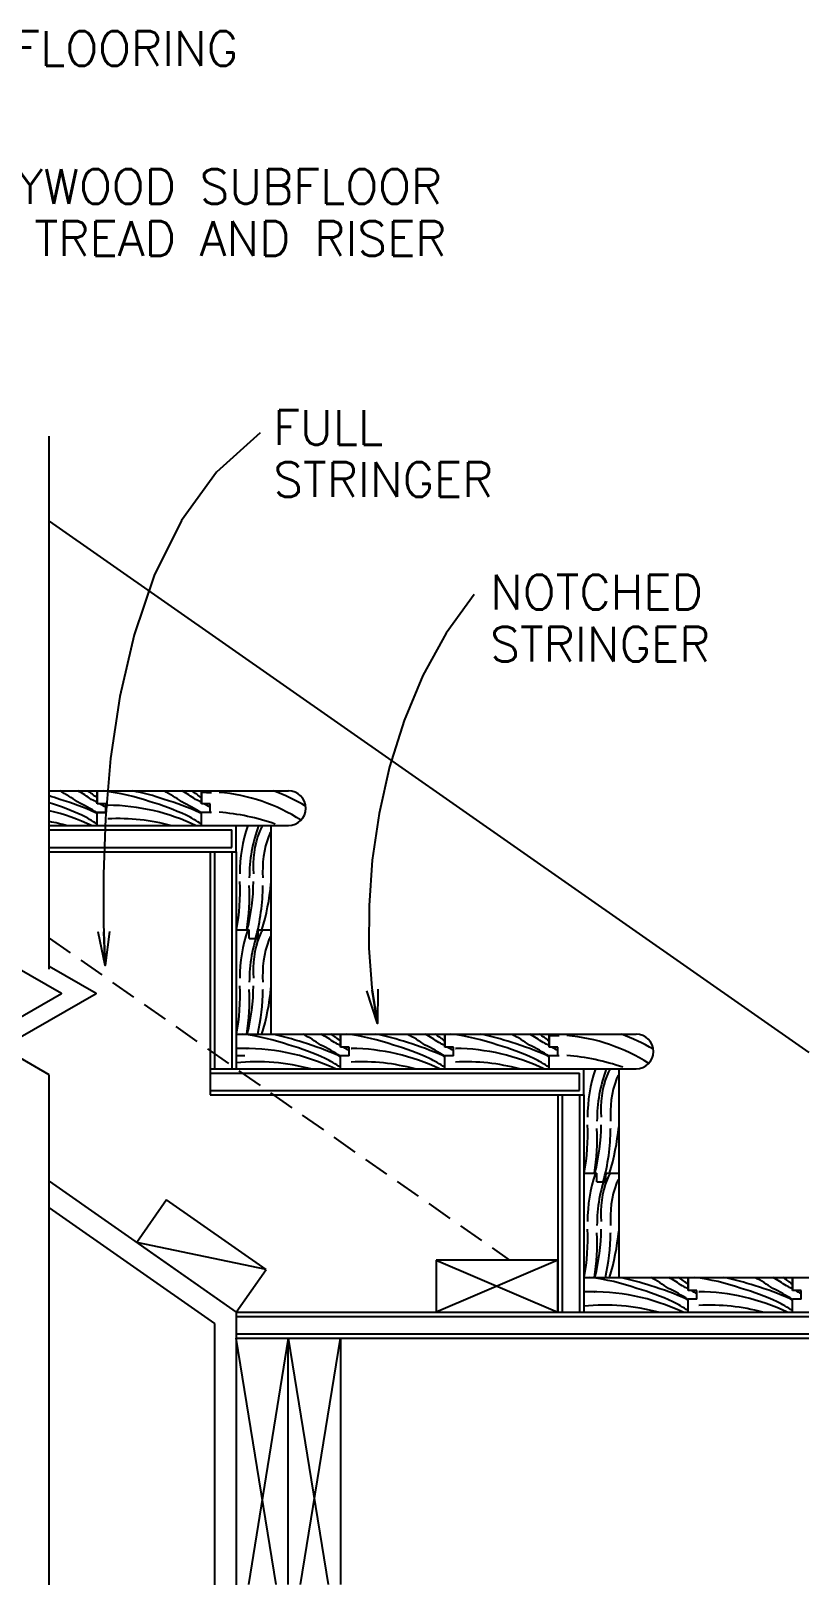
# Model space of a CAD drawing. Header units: inches. Extents: x -1842 to 12195, y -2228 to 2193.
# Drawn here: x 10666.5 to 10711.8, y 788.2 to 878.8 of the extents above; entities that cross this region are included whole.
import ezdxf

# ---------------------------------------------------------------- set-up
doc = ezdxf.new("R2010")
doc.units = ezdxf.units.IN
doc.header["$LTSCALE"] = 6
doc.header["$MEASUREMENT"] = 0
doc.linetypes.add('HIDDEN', pattern=[0.375, 0.25, -0.125])
for name, color, linetype in [('R-AGSFINE', 4, 'Continuous'), ('R-AGSHEAVY', 1, 'Continuous'), ('R-AGSMEDIUM', 2, 'Continuous'), ('R-AGSPATT', 4, 'Continuous'), ('R-AGSTEXT', 6, 'Continuous')]:
    doc.layers.add(name, color=color, linetype=linetype)
doc.styles.add('AGSROMANS', font='romans')

# ---------------------------------------------------------------- blocks, each defined once
blk = doc.blocks.new('AGSARROW')
for points in [[(-1, 0.167), (0, 0), (-1, -0.167)], [(0, 0), (-1, 0)]]:
    blk.add_lwpolyline(points)

msp = doc.modelspace()

# ---------------------------------------------------------------- linework, layer by layer
at = {"layer": 'R-AGSFINE', "linetype": 'HIDDEN'}
msp.add_line((10667.5616295, 825.9579775), (10694.3814399, 807.1857526), dxfattribs=at)
at = {"layer": 'R-AGSHEAVY'}
for points in [[(10667.5616295, 834.5365941), (10681.4998286, 834.5365941)], [(10667.5616295, 832.5110114), (10681.4998286, 832.5110114)], [(10680.4870372, 832.5110114), (10680.4870372, 820.3575149)], [(10678.4614545, 830.9945616), (10678.4614545, 818.3319322)], [(10678.4614545, 820.3575149), (10701.7611306, 820.3575149)], [(10681.653116, 818.3319322), (10701.7611306, 818.3319322)], [(10700.7483392, 818.3319322), (10700.7483392, 806.1729612)], [(10698.7227564, 816.8100079), (10698.7227564, 804.1473785)], [(10674.3999538, 810.69607), (10672.6616534, 808.2088791)], [(10680.1997549, 806.6345693), (10674.3999538, 810.69607)], [(10672.6616534, 808.2088791), (10678.4614545, 804.1473785)], [(10697.2008321, 807.1818785), (10690.1203321, 807.1818785)], [(10690.1203321, 807.1818785), (10690.1203321, 804.1473785)], [(10697.2008321, 804.1473785), (10697.2008321, 807.1818785)], [(10678.4614545, 804.1473785), (10680.1997549, 806.6345693)], [(10698.7227564, 806.1729612), (10711.8342988, 806.1729612)], [(10690.1203321, 804.1473785), (10697.2008321, 804.1473785)], [(10701.9144179, 804.1473785), (10711.8342988, 804.1473785)], [(10678.4614545, 802.6309287), (10678.4614545, 788.2676287)], [(10678.4614545, 802.6309287), (10684.5304545, 802.6309287)], [(10681.4959545, 788.2676287), (10681.4959545, 802.6309287)], [(10684.5304545, 802.6309287), (10684.5304545, 788.2676287)]]:
    msp.add_lwpolyline(points, dxfattribs=at)
for points in [[(10681.4995296, 832.5130586, 1), (10681.4995296, 834.53906)], [(10701.7595432, 818.3310491, 1), (10701.7595432, 820.3570504)]]:
    msp.add_lwpolyline(points, format="xyb", dxfattribs=at)
at = {"layer": 'R-AGSMEDIUM'}
for p, q in [((10667.5616295, 824.1459021), (10667.5616295, 855.2194363)), ((10667.5616295, 850.2704449), (10711.8342988, 819.279029)), ((10670.3591235, 834.5365941), (10670.3591235, 833.775632)), ((10670.3591235, 833.775632), (10670.3591235, 834.5365941)), ((10670.3591235, 833.775632), (10670.3591235, 834.5365941)), ((10670.3591235, 834.5365941), (10670.3591235, 833.775632)), ((10670.3591235, 833.775632), (10670.3591235, 834.5365941)), ((10670.3591235, 833.775632), (10670.3591235, 834.5365941)), ((10670.3591235, 834.5365941), (10670.3591235, 833.7811065)), ((10670.3591235, 833.7811065), (10670.3591235, 834.5365941)), ((10676.4358718, 834.5365941), (10676.4358718, 833.775632)), ((10676.4358718, 833.775632), (10676.4358718, 834.5365941)), ((10676.4358718, 833.775632), (10676.4358718, 834.5365941)), ((10676.4358718, 834.5365941), (10676.4358718, 833.775632)), ((10676.4358718, 833.775632), (10676.4358718, 834.5365941)), ((10676.4358718, 833.775632), (10676.4358718, 834.5365941)), ((10676.4358718, 834.5365941), (10676.4358718, 833.7811065)), ((10676.4358718, 833.7811065), (10676.4358718, 834.5365941)), ((10676.4358718, 833.7811065), (10676.4358718, 834.5365941)), ((10670.862782, 833.2719735), (10670.862782, 833.7811065)), ((10670.862782, 833.266499), (10670.862782, 833.775632)), ((10670.862782, 833.2719735), (10670.862782, 833.775632)), ((10670.862782, 833.2719735), (10670.862782, 833.775632)), ((10670.8682565, 833.266499), (10670.8682565, 833.775632)), ((10676.9395302, 833.2719735), (10676.9395302, 833.7811065)), ((10676.9395302, 833.2719735), (10676.9395302, 833.7811065)), ((10676.9395302, 833.266499), (10676.9395302, 833.775632)), ((10676.9395302, 833.2719735), (10676.9395302, 833.775632)), ((10676.9395302, 833.2719735), (10676.9395302, 833.775632)), ((10667.5616295, 832.5110114), (10678.4614545, 832.5110114)), ((10670.3591235, 832.5110114), (10670.3591235, 833.2719735)), ((10670.3591235, 832.5110114), (10670.3591235, 833.2719735)), ((10670.3591235, 832.5110114), (10670.3591235, 833.2719735)), ((10670.3591235, 832.5110114), (10670.3591235, 833.2719735)), ((10670.3591235, 832.5110114), (10670.3591235, 833.2719735)), ((10670.3591235, 832.5055368), (10670.3591235, 833.266499)), ((10670.3591235, 832.5055368), (10670.3591235, 833.266499)), ((10670.3591235, 832.5055368), (10670.3591235, 833.266499)), ((10676.4358718, 832.5110114), (10676.4358718, 833.2719735)), ((10676.4358718, 832.5110114), (10676.4358718, 833.2719735)), ((10676.4358718, 832.5110114), (10676.4358718, 833.2719735)), ((10676.4358718, 832.5110114), (10676.4358718, 833.2719735)), ((10676.4358718, 832.5110114), (10676.4358718, 833.2719735)), ((10676.4358718, 832.5110114), (10676.4358718, 833.2719735)), ((10676.4358718, 832.5055368), (10676.4358718, 833.266499)), ((10676.4358718, 832.5055368), (10676.4358718, 833.266499)), ((10676.4358718, 832.5055368), (10676.4358718, 833.266499)), ((10678.4614545, 832.5110114), (10679.2224167, 832.5110114)), ((10678.4614545, 830.9945616), (10678.4614545, 832.5110114)), ((10679.7315496, 832.5110114), (10680.4870372, 832.5110114)), ((10667.5616295, 832.2591822), (10678.2096253, 832.2591822)), ((10678.2096253, 831.2463908), (10678.2096253, 832.2591822)), ((10667.5616295, 831.2463908), (10678.2096253, 831.2463908)), ((10667.5616295, 830.9945616), (10678.4614545, 830.9945616)), ((10676.9395302, 830.9945616), (10676.9395302, 818.3319322)), ((10677.1968339, 830.9945616), (10677.1968339, 818.3319322)), ((10678.2096253, 830.9945616), (10678.2096253, 818.3319322)), ((10678.4614545, 826.4342632), (10679.2224167, 826.4342632)), ((10678.4614545, 826.4342632), (10679.2224167, 826.4342632)), ((10679.2224167, 825.9306047), (10679.2224167, 826.4397377)), ((10679.2224167, 825.9306047), (10679.2224167, 826.4342632)), ((10679.2224167, 825.9306047), (10679.2224167, 826.4342632)), ((10679.7260751, 825.9306047), (10679.7260751, 826.4397377)), ((10679.7260751, 826.4342632), (10680.4870372, 826.4342632)), ((10679.7260751, 825.9306047), (10679.7260751, 826.4342632)), ((10679.7315496, 825.9306047), (10679.7315496, 826.4342632)), ((10679.7315496, 826.4342632), (10680.4870372, 826.4342632)), ((10679.7315496, 825.9306047), (10679.7315496, 826.4342632)), ((10679.7315496, 825.9306047), (10679.7315496, 826.4342632)), ((10679.2224167, 825.9306047), (10679.7315496, 825.9306047)), ((10679.2224167, 825.9306047), (10679.7260751, 825.9306047)), ((10679.2224167, 825.9306047), (10679.7260751, 825.9306047)), ((10684.5382027, 820.3575149), (10684.5382027, 819.5965528)), ((10684.5382027, 819.5965528), (10684.5382027, 820.3575149)), ((10684.5382027, 819.5965528), (10684.5382027, 820.3575149)), ((10684.5382027, 820.3575149), (10684.5382027, 819.5965528)), ((10684.5382027, 819.5965528), (10684.5382027, 820.3575149)), ((10684.5382027, 819.5965528), (10684.5382027, 820.3575149)), ((10684.5382027, 820.3575149), (10684.5382027, 819.6020273)), ((10684.5382027, 819.6020273), (10684.5382027, 820.3575149)), ((10684.5382027, 819.6020273), (10684.5382027, 820.3575149)), ((10684.5382027, 820.3575149), (10684.5382027, 819.5965528)), ((10690.6149509, 820.3575149), (10690.6149509, 819.5965528)), ((10690.6149509, 819.5965528), (10690.6149509, 820.3575149)), ((10690.6149509, 819.5965528), (10690.6149509, 820.3575149)), ((10690.6149509, 820.3575149), (10690.6149509, 819.5965528)), ((10690.6149509, 819.5965528), (10690.6149509, 820.3575149)), ((10690.6149509, 819.5965528), (10690.6149509, 820.3575149)), ((10690.6149509, 820.3575149), (10690.6149509, 819.6020273)), ((10690.6149509, 819.6020273), (10690.6149509, 820.3575149)), ((10690.6149509, 819.6020273), (10690.6149509, 820.3575149)), ((10690.6149509, 820.3575149), (10690.6149509, 819.5965528)), ((10690.6149509, 819.5965528), (10690.6149509, 820.3575149)), ((10696.6971737, 820.3575149), (10696.6971737, 819.5965528)), ((10696.6971737, 819.5965528), (10696.6971737, 820.3575149)), ((10696.6971737, 819.5965528), (10696.6971737, 820.3575149)), ((10696.6971737, 820.3575149), (10696.6971737, 819.5965528)), ((10696.6971737, 819.5965528), (10696.6971737, 820.3575149)), ((10696.6971737, 819.5965528), (10696.6971737, 820.3575149)), ((10696.6971737, 820.3575149), (10696.6971737, 819.6020273)), ((10696.6971737, 819.6020273), (10696.6971737, 820.3575149)), ((10696.6971737, 819.6020273), (10696.6971737, 820.3575149)), ((10696.6971737, 820.3575149), (10696.6971737, 819.5965528)), ((10696.6971737, 819.5965528), (10696.6971737, 820.3575149)), ((10696.6971737, 819.5965528), (10696.6971737, 820.3575149)), ((10684.5382027, 818.3319322), (10684.5382027, 819.0928944)), ((10684.5382027, 818.3319322), (10684.5382027, 819.0928944)), ((10684.5382027, 818.3319322), (10684.5382027, 819.0928944)), ((10684.5382027, 818.3319322), (10684.5382027, 819.0928944)), ((10684.5382027, 818.3319322), (10684.5382027, 819.0928944)), ((10684.5382027, 818.3319322), (10684.5382027, 819.0928944)), ((10684.5382027, 818.3319322), (10684.5382027, 819.0928944)), ((10684.5382027, 818.3264577), (10684.5382027, 819.0874198)), ((10684.5382027, 818.3264577), (10684.5382027, 819.0874198)), ((10684.5382027, 818.3264577), (10684.5382027, 819.0874198)), ((10685.0418611, 819.0928944), (10685.0418611, 819.6020273)), ((10685.0418611, 819.0928944), (10685.0418611, 819.6020273)), ((10685.0418611, 819.0874198), (10685.0418611, 819.5965528)), ((10685.0418611, 819.0928944), (10685.0418611, 819.5965528)), ((10685.0418611, 819.0928944), (10685.0418611, 819.5965528)), ((10685.0473357, 819.0874198), (10685.0473357, 819.5965528)), ((10685.0473357, 819.0928944), (10685.0473357, 819.5965528)), ((10690.6149509, 818.3319322), (10690.6149509, 819.0928944)), ((10690.6149509, 818.3319322), (10690.6149509, 819.0928944)), ((10690.6149509, 818.3319322), (10690.6149509, 819.0928944)), ((10690.6149509, 818.3319322), (10690.6149509, 819.0928944)), ((10690.6149509, 818.3319322), (10690.6149509, 819.0928944)), ((10690.6149509, 818.3319322), (10690.6149509, 819.0928944)), ((10690.6149509, 818.3319322), (10690.6149509, 819.0928944)), ((10690.6149509, 818.3319322), (10690.6149509, 819.0928944)), ((10690.6149509, 818.3264577), (10690.6149509, 819.0874198)), ((10690.6149509, 818.3264577), (10690.6149509, 819.0874198)), ((10690.6149509, 818.3264577), (10690.6149509, 819.0874198)), ((10691.1186093, 819.0928944), (10691.1186093, 819.6020273)), ((10691.1186093, 819.0928944), (10691.1186093, 819.6020273)), ((10691.1186093, 819.0874198), (10691.1186093, 819.5965528)), ((10691.1186093, 819.0928944), (10691.1186093, 819.5965528)), ((10691.1186093, 819.0928944), (10691.1186093, 819.5965528)), ((10691.1240839, 819.0928944), (10691.1240839, 819.5965528)), ((10691.1295584, 819.0874198), (10691.1295584, 819.5965528)), ((10691.1295584, 819.0928944), (10691.1295584, 819.5965528)), ((10696.6971737, 818.3319322), (10696.6971737, 819.0928944)), ((10696.6971737, 818.3319322), (10696.6971737, 819.0928944)), ((10696.6971737, 818.3319322), (10696.6971737, 819.0928944)), ((10696.6971737, 818.3319322), (10696.6971737, 819.0928944)), ((10696.6971737, 818.3319322), (10696.6971737, 819.0928944)), ((10696.6971737, 818.3319322), (10696.6971737, 819.0928944)), ((10696.6971737, 818.3319322), (10696.6971737, 819.0928944)), ((10696.6971737, 818.3319322), (10696.6971737, 819.0928944)), ((10696.6971737, 818.3319322), (10696.6971737, 819.0928944)), ((10696.6971737, 818.3264577), (10696.6971737, 819.0874198)), ((10696.6971737, 818.3264577), (10696.6971737, 819.0874198)), ((10696.6971737, 818.3264577), (10696.6971737, 819.0874198)), ((10697.2008321, 819.0928944), (10697.2008321, 819.6020273)), ((10697.2008321, 819.0928944), (10697.2008321, 819.6020273)), ((10697.2008321, 819.0874198), (10697.2008321, 819.5965528)), ((10697.2008321, 819.0928944), (10697.2008321, 819.5965528)), ((10697.2008321, 819.0928944), (10697.2008321, 819.5965528)), ((10697.2008321, 819.0928944), (10697.2008321, 819.5965528)), ((10667.5616295, 788.2492912), (10667.5616295, 817.9870357)), ((10676.9395302, 818.3319322), (10698.7227564, 818.3319322)), ((10676.9395302, 818.3319322), (10676.9395302, 816.8100079)), ((10676.9395302, 818.080103), (10698.4654527, 818.080103)), ((10698.4654527, 817.0673116), (10698.4654527, 818.080103)), ((10698.7227564, 818.3319322), (10699.4837186, 818.3319322)), ((10698.7227564, 818.3319322), (10699.4837186, 818.3319322)), ((10698.7227564, 816.8100079), (10698.7227564, 818.3319322)), ((10699.987377, 818.3319322), (10700.7483392, 818.3319322)), ((10699.9928516, 818.3319322), (10700.7483392, 818.3319322)), ((10676.9395302, 817.0673116), (10698.4654527, 817.0673116)), ((10676.9395302, 816.8100079), (10698.7227564, 816.8100079)), ((10697.2008321, 816.8100079), (10697.2008321, 804.1473785)), ((10697.4526613, 816.8100079), (10697.4526613, 804.1473785)), ((10698.4654527, 816.8100079), (10698.4654527, 804.1473785)), ((10667.5616295, 811.7788983), (10678.4614545, 804.1473785)), ((10698.7227564, 812.255184), (10699.4782441, 812.255184)), ((10698.7227564, 812.2497094), (10699.4837186, 812.2497094)), ((10698.7227564, 812.2497094), (10699.4837186, 812.2497094)), ((10699.4782441, 811.746051), (10699.4782441, 812.255184)), ((10699.4782441, 811.746051), (10699.987377, 811.746051)), ((10699.4837186, 811.746051), (10699.4837186, 812.255184)), ((10699.4837186, 811.746051), (10699.4837186, 812.2497094)), ((10699.4837186, 811.746051), (10699.4837186, 812.2497094)), ((10699.4837186, 811.746051), (10699.9928516, 811.746051)), ((10699.4837186, 811.746051), (10699.987377, 811.746051)), ((10699.4837186, 811.746051), (10699.987377, 811.746051)), ((10699.987377, 811.746051), (10699.987377, 812.255184)), ((10699.987377, 811.7515256), (10699.987377, 812.255184)), ((10699.987377, 812.255184), (10700.7483392, 812.255184)), ((10699.987377, 811.746051), (10699.987377, 812.255184)), ((10699.987377, 812.2497094), (10700.7483392, 812.2497094)), ((10699.987377, 811.746051), (10699.987377, 812.2497094)), ((10699.9928516, 811.7515256), (10699.9928516, 812.255184)), ((10699.9928516, 811.746051), (10699.9928516, 812.2497094)), ((10699.9928516, 812.2497094), (10700.7483392, 812.2497094)), ((10699.9928516, 811.746051), (10699.9928516, 812.2497094)), ((10699.9928516, 811.746051), (10699.9928516, 812.2497094)), ((10667.5616295, 810.2296012), (10677.1968339, 803.4904327)), ((10680.1997549, 806.6345693), (10672.6616534, 808.2088791)), ((10690.1112925, 807.1857526), (10697.2008321, 804.1473785)), ((10697.2008321, 807.1818785), (10690.1203321, 804.1473785)), ((10697.2008321, 804.1473785), (10697.2008321, 807.1857526)), ((10704.7995047, 806.1729612), (10704.7995047, 805.4119991)), ((10704.7995047, 805.4119991), (10704.7995047, 806.1729612)), ((10704.7995047, 805.4119991), (10704.7995047, 806.1729612)), ((10704.7995047, 806.1729612), (10704.7995047, 805.4119991)), ((10704.7995047, 805.4119991), (10704.7995047, 806.1729612)), ((10704.7995047, 805.4119991), (10704.7995047, 806.1729612)), ((10704.7995047, 806.1729612), (10704.7995047, 805.4174736)), ((10704.7995047, 805.4174736), (10704.7995047, 806.1729612)), ((10704.7995047, 805.4174736), (10704.7995047, 806.1729612)), ((10704.7995047, 806.1729612), (10704.7995047, 805.4119991)), ((10704.7995047, 805.4119991), (10704.7995047, 806.1729612)), ((10704.7995047, 805.4119991), (10704.7995047, 806.1729612)), ((10704.7995047, 806.1729612), (10704.7995047, 805.4174736)), ((10705.3031631, 804.9083406), (10705.3031631, 805.4174736)), ((10705.3031631, 804.9083406), (10705.3031631, 805.4174736)), ((10705.3031631, 804.9083406), (10705.3031631, 805.4174736)), ((10705.3031631, 804.9028661), (10705.3031631, 805.4119991)), ((10705.3031631, 804.9083406), (10705.3031631, 805.4119991)), ((10705.3031631, 804.9083406), (10705.3031631, 805.4119991)), ((10705.3031631, 804.9083406), (10705.3031631, 805.4119991)), ((10705.3086376, 804.9028661), (10705.3086376, 805.4119991)), ((10705.3086376, 804.9083406), (10705.3086376, 805.4119991)), ((10710.8762529, 806.1729612), (10710.8762529, 805.4119991)), ((10710.8762529, 805.4119991), (10710.8762529, 806.1729612)), ((10710.8762529, 805.4119991), (10710.8762529, 806.1729612)), ((10710.8762529, 806.1729612), (10710.8762529, 805.4119991)), ((10710.8762529, 805.4119991), (10710.8762529, 806.1729612)), ((10710.8762529, 805.4119991), (10710.8762529, 806.1729612)), ((10710.8762529, 806.1729612), (10710.8762529, 805.4174736)), ((10710.8762529, 805.4174736), (10710.8762529, 806.1729612)), ((10710.8762529, 805.4174736), (10710.8762529, 806.1729612)), ((10710.8762529, 806.1729612), (10710.8762529, 805.4119991)), ((10710.8762529, 805.4119991), (10710.8762529, 806.1729612)), ((10710.8762529, 805.4119991), (10710.8762529, 806.1729612)), ((10710.8762529, 806.1729612), (10710.8762529, 805.4174736)), ((10710.8762529, 805.4174736), (10710.8762529, 806.1729612)), ((10711.3799113, 804.9083406), (10711.3799113, 805.4174736)), ((10711.3799113, 804.9083406), (10711.3799113, 805.4174736)), ((10711.3799113, 804.9083406), (10711.3799113, 805.4174736)), ((10711.3799113, 804.9028661), (10711.3799113, 805.4119991)), ((10711.3799113, 804.9083406), (10711.3799113, 805.4119991)), ((10711.3799113, 804.9083406), (10711.3799113, 805.4119991)), ((10711.3799113, 804.9083406), (10711.3799113, 805.4119991)), ((10711.3853858, 804.9083406), (10711.3853858, 805.4174736)), ((10704.7995047, 804.1473785), (10704.7995047, 804.9083406)), ((10704.7995047, 804.1473785), (10704.7995047, 804.9083406)), ((10704.7995047, 804.1473785), (10704.7995047, 804.9083406)), ((10704.7995047, 804.1473785), (10704.7995047, 804.9083406)), ((10704.7995047, 804.1473785), (10704.7995047, 804.9083406)), ((10704.7995047, 804.1473785), (10704.7995047, 804.9083406)), ((10704.7995047, 804.1473785), (10704.7995047, 804.9083406)), ((10704.7995047, 804.1473785), (10704.7995047, 804.9083406)), ((10704.7995047, 804.1473785), (10704.7995047, 804.9083406)), ((10704.7995047, 804.1473785), (10704.7995047, 804.9083406)), ((10704.7995047, 804.1419039), (10704.7995047, 804.9028661)), ((10704.7995047, 804.1419039), (10704.7995047, 804.9028661)), ((10704.7995047, 804.1419039), (10704.7995047, 804.9028661)), ((10710.8762529, 804.1473785), (10710.8762529, 804.9083406)), ((10710.8762529, 804.1473785), (10710.8762529, 804.9083406)), ((10710.8762529, 804.1473785), (10710.8762529, 804.9083406)), ((10710.8762529, 804.1473785), (10710.8762529, 804.9083406)), ((10710.8762529, 804.1473785), (10710.8762529, 804.9083406)), ((10710.8762529, 804.1473785), (10710.8762529, 804.9083406)), ((10710.8762529, 804.1473785), (10710.8762529, 804.9083406)), ((10710.8762529, 804.1473785), (10710.8762529, 804.9083406)), ((10710.8762529, 804.1473785), (10710.8762529, 804.9083406)), ((10710.8762529, 804.1473785), (10710.8762529, 804.9083406)), ((10710.8762529, 804.1473785), (10710.8762529, 804.9083406)), ((10710.8762529, 804.1419039), (10710.8762529, 804.9028661)), ((10710.8762529, 804.1419039), (10710.8762529, 804.9028661)), ((10710.8762529, 804.1419039), (10710.8762529, 804.9028661)), ((10677.1968339, 803.4904327), (10677.1968339, 788.2492912)), ((10678.4614545, 804.1473785), (10678.4614545, 788.2492912)), ((10678.4614545, 804.1473785), (10711.8342988, 804.1473785)), ((10678.4614545, 803.8955493), (10711.8342988, 803.8955493)), ((10678.4614545, 802.8827579), (10711.8342988, 802.8827579)), ((10680.7906383, 788.2676287), (10678.4614545, 802.6309287)), ((10681.4959545, 802.6309287), (10679.1667707, 788.2676287)), ((10681.4959545, 802.6309287), (10683.8251383, 788.2676287)), ((10682.2012707, 788.2676287), (10684.5304545, 802.6309287)), ((10684.5382027, 802.6309287), (10711.8342988, 802.6309287))]:
    msp.add_line(p, q, dxfattribs=at)
at = {"layer": 'R-AGSMEDIUM', "linetype": 'Continuous'}
for points in [[(10665.5360468, 817.9870357), (10662.8042474, 819.56918), (10668.2787953, 822.7279942), (10665.5360468, 824.304664)], [(10667.5616295, 817.9870357), (10664.8298301, 819.56918), (10670.3043781, 822.7279942), (10667.5616295, 824.304664)]]:
    msp.add_lwpolyline(points, dxfattribs=at)
at = {"layer": 'R-AGSPATT'}
for p, q in [((10670.862782, 833.7811065), (10670.3591235, 833.7811065)), ((10670.862782, 833.775632), (10670.3591235, 833.775632)), ((10670.8682565, 833.775632), (10670.3591235, 833.775632)), ((10670.8682565, 833.775632), (10670.3591235, 833.775632)), ((10670.862782, 833.775632), (10670.3591235, 833.775632)), ((10670.862782, 833.775632), (10670.3591235, 833.775632)), ((10670.8682565, 833.775632), (10670.3591235, 833.775632)), ((10676.9395302, 833.7811065), (10676.4358718, 833.7811065)), ((10676.9395302, 833.775632), (10676.4358718, 833.775632)), ((10676.9450047, 833.775632), (10676.4358718, 833.775632)), ((10676.9450047, 833.775632), (10676.4358718, 833.775632)), ((10676.9395302, 833.775632), (10676.4358718, 833.775632)), ((10676.9395302, 833.775632), (10676.4358718, 833.775632)), ((10676.9450047, 833.775632), (10676.4358718, 833.775632)), ((10670.862782, 833.2719735), (10670.3591235, 833.2719735)), ((10670.862782, 833.2719735), (10670.3591235, 833.2719735)), ((10670.8682565, 833.2719735), (10670.3591235, 833.2719735)), ((10670.8682565, 833.2719735), (10670.3591235, 833.2719735)), ((10670.862782, 833.2719735), (10670.3591235, 833.2719735)), ((10670.862782, 833.266499), (10670.3591235, 833.266499)), ((10670.862782, 833.266499), (10670.3591235, 833.266499)), ((10670.8682565, 833.266499), (10670.3591235, 833.266499)), ((10676.9395302, 833.2719735), (10676.4358718, 833.2719735)), ((10676.9395302, 833.2719735), (10676.4358718, 833.2719735)), ((10676.9450047, 833.2719735), (10676.4358718, 833.2719735)), ((10676.9450047, 833.2719735), (10676.4358718, 833.2719735)), ((10676.9395302, 833.2719735), (10676.4358718, 833.2719735)), ((10676.9395302, 833.2719735), (10676.4358718, 833.2719735)), ((10678.9651129, 819.0874198), (10678.4614545, 819.0874198)), ((10678.9651129, 819.0874198), (10678.4614545, 819.0874198)), ((10685.0418611, 819.6020273), (10684.5382027, 819.6020273)), ((10685.0418611, 819.5965528), (10684.5382027, 819.5965528)), ((10685.0473357, 819.5965528), (10684.5382027, 819.5965528)), ((10685.0473357, 819.5965528), (10684.5382027, 819.5965528)), ((10685.0418611, 819.5965528), (10684.5382027, 819.5965528)), ((10685.0418611, 819.5965528), (10684.5382027, 819.5965528)), ((10685.0473357, 819.5965528), (10684.5382027, 819.5965528)), ((10685.0473357, 819.5965528), (10684.5382027, 819.5965528)), ((10685.0418611, 819.0928944), (10684.5382027, 819.0928944)), ((10685.0418611, 819.0928944), (10684.5382027, 819.0928944)), ((10685.0473357, 819.0928944), (10684.5382027, 819.0928944)), ((10685.0473357, 819.0928944), (10684.5382027, 819.0928944)), ((10685.0418611, 819.0928944), (10684.5382027, 819.0928944)), ((10685.0418611, 819.0928944), (10684.5382027, 819.0928944)), ((10685.0473357, 819.0928944), (10684.5382027, 819.0928944)), ((10685.0418611, 819.0874198), (10684.5382027, 819.0874198)), ((10685.0418611, 819.0874198), (10684.5382027, 819.0874198)), ((10685.0473357, 819.0874198), (10684.5382027, 819.0874198)), ((10691.1186093, 819.5965528), (10690.6149509, 819.5965528)), ((10691.1240839, 819.5965528), (10690.6149509, 819.5965528)), ((10691.1240839, 819.5965528), (10690.6149509, 819.5965528)), ((10691.1186093, 819.5965528), (10690.6149509, 819.5965528)), ((10691.1186093, 819.5965528), (10690.6149509, 819.5965528)), ((10691.1240839, 819.5965528), (10690.6149509, 819.5965528)), ((10691.1240839, 819.5965528), (10690.6149509, 819.5965528)), ((10691.1240839, 819.5965528), (10690.6149509, 819.5965528)), ((10691.1186093, 819.0928944), (10690.6149509, 819.0928944)), ((10691.1186093, 819.0928944), (10690.6149509, 819.0928944)), ((10691.1240839, 819.0928944), (10690.6149509, 819.0928944)), ((10691.1240839, 819.0928944), (10690.6149509, 819.0928944)), ((10691.1186093, 819.0928944), (10690.6149509, 819.0928944)), ((10691.1186093, 819.0928944), (10690.6149509, 819.0928944)), ((10691.1240839, 819.0928944), (10690.6149509, 819.0928944)), ((10691.1240839, 819.0928944), (10690.6149509, 819.0928944)), ((10691.1240839, 819.6020273), (10690.6204255, 819.6020273)), ((10691.1240839, 819.0874198), (10690.6204255, 819.0874198)), ((10691.1240839, 819.0874198), (10690.6204255, 819.0874198)), ((10691.1295584, 819.0874198), (10690.6204255, 819.0874198)), ((10697.2008321, 819.5965528), (10696.6971737, 819.5965528)), ((10697.2063067, 819.5965528), (10696.6971737, 819.5965528)), ((10697.2063067, 819.5965528), (10696.6971737, 819.5965528)), ((10697.2008321, 819.5965528), (10696.6971737, 819.5965528)), ((10697.2008321, 819.5965528), (10696.6971737, 819.5965528)), ((10697.2063067, 819.5965528), (10696.6971737, 819.5965528)), ((10697.2063067, 819.5965528), (10696.6971737, 819.5965528)), ((10697.2063067, 819.5965528), (10696.6971737, 819.5965528)), ((10697.2008321, 819.5965528), (10696.6971737, 819.5965528)), ((10697.2008321, 819.0928944), (10696.6971737, 819.0928944)), ((10697.2008321, 819.0928944), (10696.6971737, 819.0928944)), ((10697.2063067, 819.0928944), (10696.6971737, 819.0928944)), ((10697.2063067, 819.0928944), (10696.6971737, 819.0928944)), ((10697.2008321, 819.0928944), (10696.6971737, 819.0928944)), ((10697.2008321, 819.0928944), (10696.6971737, 819.0928944)), ((10697.2063067, 819.0928944), (10696.6971737, 819.0928944)), ((10697.2063067, 819.0928944), (10696.6971737, 819.0928944)), ((10697.2008321, 819.0928944), (10696.6971737, 819.0928944)), ((10705.3031631, 805.4174736), (10704.7995047, 805.4174736)), ((10705.3031631, 805.4174736), (10704.7995047, 805.4174736)), ((10705.3031631, 805.4119991), (10704.7995047, 805.4119991)), ((10705.3086376, 805.4119991), (10704.7995047, 805.4119991)), ((10705.3086376, 805.4119991), (10704.7995047, 805.4119991)), ((10705.3031631, 805.4119991), (10704.7995047, 805.4119991)), ((10705.3031631, 805.4119991), (10704.7995047, 805.4119991)), ((10705.3086376, 805.4119991), (10704.7995047, 805.4119991)), ((10705.3086376, 805.4119991), (10704.7995047, 805.4119991)), ((10705.3086376, 805.4119991), (10704.7995047, 805.4119991)), ((10705.3031631, 805.4119991), (10704.7995047, 805.4119991)), ((10711.3853858, 805.4174736), (10710.8762529, 805.4174736)), ((10711.3799113, 805.4119991), (10710.8762529, 805.4119991)), ((10711.3853858, 805.4119991), (10710.8762529, 805.4119991)), ((10711.3853858, 805.4119991), (10710.8762529, 805.4119991)), ((10711.3799113, 805.4119991), (10710.8762529, 805.4119991)), ((10711.3799113, 805.4119991), (10710.8762529, 805.4119991)), ((10711.3853858, 805.4119991), (10710.8762529, 805.4119991)), ((10711.3853858, 805.4119991), (10710.8762529, 805.4119991)), ((10711.3853858, 805.4119991), (10710.8762529, 805.4119991)), ((10711.3799113, 805.4119991), (10710.8762529, 805.4119991)), ((10705.3031631, 804.9083406), (10704.7995047, 804.9083406)), ((10705.3031631, 804.9083406), (10704.7995047, 804.9083406)), ((10705.3086376, 804.9083406), (10704.7995047, 804.9083406)), ((10705.3086376, 804.9083406), (10704.7995047, 804.9083406)), ((10705.3031631, 804.9083406), (10704.7995047, 804.9083406)), ((10705.3031631, 804.9083406), (10704.7995047, 804.9083406)), ((10705.3086376, 804.9083406), (10704.7995047, 804.9083406)), ((10705.3086376, 804.9083406), (10704.7995047, 804.9083406)), ((10705.3031631, 804.9083406), (10704.7995047, 804.9083406)), ((10705.3031631, 804.9083406), (10704.7995047, 804.9083406)), ((10705.3031631, 804.9028661), (10704.7995047, 804.9028661)), ((10705.3031631, 804.9028661), (10704.7995047, 804.9028661)), ((10705.3086376, 804.9028661), (10704.7995047, 804.9028661)), ((10711.3799113, 804.9083406), (10710.8762529, 804.9083406)), ((10711.3799113, 804.9083406), (10710.8762529, 804.9083406)), ((10711.3853858, 804.9083406), (10710.8762529, 804.9083406)), ((10711.3853858, 804.9083406), (10710.8762529, 804.9083406)), ((10711.3799113, 804.9083406), (10710.8762529, 804.9083406)), ((10711.3799113, 804.9083406), (10710.8762529, 804.9083406)), ((10711.3853858, 804.9083406), (10710.8762529, 804.9083406)), ((10711.3853858, 804.9083406), (10710.8762529, 804.9083406)), ((10711.3799113, 804.9083406), (10710.8762529, 804.9083406)), ((10711.3799113, 804.9083406), (10710.8762529, 804.9083406)), ((10711.3853858, 804.9083406), (10710.8762529, 804.9083406))]:
    msp.add_line(p, q, dxfattribs=at)
for centre, radius, start, end in [((10663.2141927, 825.3224451), 10.4657775, 55.057675, 61.691622222), ((10664.0189512, 825.4647833), 10.4657775, 55.057675, 60.089763889), ((10663.2134419, 824.8369728), 11.7244612, 52.449002778, 55.8222), ((10669.1149799, 821.4447845), 13.1890383, 70.817786111, 83.038813889), ((10669.9197385, 821.5871228), 13.1890383, 70.817786111, 79.062977778), ((10669.2909409, 825.3224451), 10.4657775, 55.057675, 61.691622222), ((10670.0956994, 825.4647833), 10.4657775, 55.057675, 60.089763889), ((10669.2901901, 824.8369728), 11.7244612, 52.449002778, 55.8222), ((10676.8233478, 841.962659), 7.5123781, 267.043425, 271.554352778), ((10676.5775642, 824.0249772), 10.4657775, 57.246452778, 85.135188889), ((10676.5768134, 823.5395049), 11.7244612, 59.619588889, 69.712008333), ((10662.9483326, 818.8317726), 15.7055507, 65.50085, 72.9182), ((10663.8429903, 821.5871228), 13.1890383, 70.817786111, 73.623425), ((10664.7977978, 821.5417622), 12.1602528, 64.370230556, 76.862775), ((10663.7530911, 818.9741108), 15.7055507, 65.50085, 73.641297222), ((10664.309437, 823.8971279), 11.1395043, 57.106205556, 63.909461111), ((10665.1141955, 824.0394662), 11.1395043, 61.911172222, 63.909461111), ((10665.1141955, 824.0394662), 11.1395043, 58.932097222, 60.929433333), ((10654.0358552, 811.5865191), 27.8204214, 52.782625, 52.899991667), ((10670.8745461, 821.5417622), 12.1602528, 64.370230556, 89.487813889), ((10670.5316345, 839.4294777), 5.7467153, 274.507327778, 274.618758333), ((10669.0250808, 818.8317726), 15.7055507, 65.50085, 73.641297222), ((10669.8298393, 818.9741108), 15.7055507, 65.50085, 73.641297222), ((10670.3861852, 823.8971279), 11.1395043, 57.106205556, 63.909461111), ((10671.1909437, 824.0394662), 11.1395043, 61.911172222, 63.909461111), ((10671.1909437, 824.0394662), 11.1395043, 58.932097222, 60.929433333), ((10660.1126034, 811.5865191), 27.8204214, 52.782625, 52.899991667), ((10665.5377341, 821.2627268), 11.6596063, 74.634133333, 80.003861111), ((10665.3068301, 824.9235375), 9.1920789, 56.658027778, 63.131725), ((10666.1115887, 825.0658757), 9.1920789, 62.478216667, 63.131725), ((10671.6144824, 821.2627268), 11.6596063, 74.634133333, 93.103422222), ((10671.3835783, 824.9235375), 9.1920789, 56.658027778, 63.131725), ((10672.1883369, 825.0658757), 9.1920789, 62.478216667, 63.131725), ((10676.4440966, 839.4823825), 6.2163772, 274.621783333, 275.381608333), ((10676.4016033, 820.1473167), 13.1890383, 70.817786111, 85.374877778), ((10687.6310317, 829.6822324), 8.961502, 161.599361111, 179.904983333), ((10688.1839611, 829.4523014), 8.961502, 160.04285, 179.904983333), ((10690.2125836, 827.1234597), 11.5565676, 152.212730556, 154.197672222), ((10685.1937862, 830.1487086), 5.7467153, 159.580775, 184.507327778), ((10685.7467155, 829.9187776), 5.7467153, 159.580775, 184.507327778), ((10690.765513, 826.8935287), 11.5565676, 152.798588889, 154.197672222), ((10667.0270353, 828.6278695), 11.6596063, 349.155930556, 3.103422222), ((10667.5799646, 828.3979385), 11.6596063, 350.304236111, 3.103422222), ((10667.3060707, 829.3678058), 12.1602528, 346.040272222, 359.487813889), ((10685.1937862, 829.7107174), 5.7467153, 184.507327778, 184.618758333), ((10667.859, 829.1378748), 12.1602528, 344.707319444, 359.487813889), ((10667.3514313, 830.3226134), 13.1890383, 342.853472222, 354.841094445), ((10685.7467155, 829.4807864), 5.7467153, 184.507327778, 184.618758333), ((10687.6310317, 823.6054842), 8.961502, 161.599361111, 179.904983333), ((10688.1839611, 823.3755532), 8.961502, 160.04285, 179.904983333), ((10690.2125836, 821.0467115), 11.5565676, 152.212730556, 154.197672222), ((10685.1937862, 824.0719604), 5.7467153, 159.580775, 184.507327778), ((10685.7467155, 823.8420294), 5.7467153, 159.580775, 184.507327778), ((10690.765513, 820.8167805), 11.5565676, 152.798588889, 154.197672222), ((10667.0270353, 822.5511213), 11.6596063, 349.155930556, 3.103422222), ((10667.5799646, 822.3211903), 11.6596063, 350.304236111, 3.103422222), ((10667.3060707, 823.2910576), 12.1602528, 346.040272222, 359.487813889), ((10685.1937862, 823.6339692), 5.7467153, 184.507327778, 184.618758333), ((10667.859, 823.0611266), 12.1602528, 347.153969444, 359.487813889), ((10667.3514313, 824.2458652), 13.1890383, 342.853472222, 354.841094445), ((10685.7467155, 823.4040382), 5.7467153, 184.507327778, 184.618758333), ((10677.2173109, 807.2657054), 13.1890383, 70.817786111, 83.038813889), ((10678.0220695, 807.4080436), 13.1890383, 70.817786111, 79.062977778), ((10677.9321703, 804.7950317), 15.7055507, 65.50085, 73.641297222), ((10677.3932719, 811.1433659), 10.4657775, 55.057675, 61.691622222), ((10678.1980304, 811.2857042), 10.4657775, 55.057675, 60.089763889), ((10677.3925211, 810.6578936), 11.7244612, 52.449002778, 55.8222), ((10679.2932747, 809.860387), 11.1395043, 61.911172222, 63.909461111), ((10683.2940591, 807.2657054), 13.1890383, 70.817786111, 83.038813889), ((10684.0988177, 807.4080436), 13.1890383, 70.817786111, 79.062977778), ((10684.0089185, 804.7950317), 15.7055507, 65.50085, 73.641297222), ((10683.4700201, 811.1433659), 10.4657775, 55.057675, 61.691622222), ((10684.2747786, 811.2857042), 10.4657775, 55.057675, 60.089763889), ((10683.4692693, 810.6578936), 11.7244612, 52.449002778, 55.8222), ((10685.3700229, 809.860387), 11.1395043, 61.911172222, 63.909461111), ((10689.3762819, 807.2657054), 13.1890383, 70.817786111, 83.038813889), ((10690.1810404, 807.4080436), 13.1890383, 70.817786111, 79.062977778), ((10690.0911413, 804.7950317), 15.7055507, 65.50085, 73.641297222), ((10689.5522428, 811.1433659), 10.4657775, 55.057675, 61.691622222), ((10690.3570014, 811.2857042), 10.4657775, 55.057675, 60.089763889), ((10689.5514921, 810.6578936), 11.7244612, 52.449002778, 55.8222), ((10691.4522457, 809.860387), 11.1395043, 61.911172222, 63.909461111), ((10697.0846497, 827.7835798), 7.5123781, 267.043425, 271.554352778), ((10696.8388662, 809.8458981), 10.4657775, 57.246452778, 85.135188889), ((10696.8381154, 809.3604257), 11.7244612, 59.619588889, 69.712008333), ((10678.976877, 807.362683), 12.1602528, 64.370230556, 92.429258333), ((10678.6339654, 825.2503985), 5.7467153, 274.507327778, 274.618758333), ((10677.1274117, 804.6526934), 15.7055507, 65.50085, 73.641297222), ((10678.4885162, 809.7180487), 11.1395043, 57.106205556, 63.909461111), ((10679.4859093, 810.7444583), 9.1920789, 56.658027778, 63.131725), ((10680.2906678, 810.8867965), 9.1920789, 62.478216667, 63.131725), ((10679.2932747, 809.860387), 11.1395043, 58.932097222, 60.929433333), ((10668.2149343, 797.4074399), 27.8204214, 52.782625, 52.899991667), ((10685.0536252, 807.362683), 12.1602528, 64.370230556, 89.487813889), ((10684.7107137, 825.2503985), 5.7467153, 274.507327778, 274.618758333), ((10683.20416, 804.6526934), 15.7055507, 65.50085, 73.641297222), ((10684.5652644, 809.7180487), 11.1395043, 57.106205556, 63.909461111), ((10685.5626575, 810.7444583), 9.1920789, 56.658027778, 63.131725), ((10686.3674161, 810.8867965), 9.1920789, 62.478216667, 63.131725), ((10685.3700229, 809.860387), 11.1395043, 58.932097222, 60.929433333), ((10674.2916826, 797.4074399), 27.8204214, 52.782625, 52.899991667), ((10691.135848, 807.362683), 12.1602528, 64.370230556, 89.487813889), ((10690.7929364, 825.2503985), 5.7467153, 274.507327778, 274.618758333), ((10689.2863827, 804.6526934), 15.7055507, 65.50085, 73.641297222), ((10690.6474871, 809.7180487), 11.1395043, 57.106205556, 63.909461111), ((10691.6448803, 810.7444583), 9.1920789, 56.658027778, 63.131725), ((10692.4496388, 810.8867965), 9.1920789, 62.478216667, 63.131725), ((10691.4522457, 809.860387), 11.1395043, 58.932097222, 60.929433333), ((10680.3739053, 797.4074399), 27.8204214, 52.782625, 52.899991667), ((10696.7053986, 825.3033033), 6.2163772, 274.621783333, 275.381608333), ((10696.6629052, 805.9682375), 13.1890383, 70.817786111, 85.374877778), ((10679.7168133, 807.0836476), 11.6596063, 74.634133333, 96.180866667), ((10685.7935615, 807.0836476), 11.6596063, 74.634133333, 93.103422222), ((10691.8757843, 807.0836476), 11.6596063, 74.634133333, 93.103422222), ((10707.8923337, 815.5031532), 8.961502, 161.599361111, 179.904983333), ((10708.445263, 815.2732222), 8.961502, 160.04285, 179.904983333), ((10705.4550881, 815.9696295), 5.7467153, 159.580775, 184.507327778), ((10710.4738856, 812.9443805), 11.5565676, 152.212730556, 154.197672222), ((10711.0268149, 812.7144495), 11.5565676, 152.798588889, 154.197672222), ((10706.0080175, 815.7396984), 5.7467153, 159.580775, 184.507327778), ((10687.2883372, 814.4487904), 11.6596063, 349.155930556, 3.103422222), ((10687.8412666, 814.2188593), 11.6596063, 350.304236111, 3.103422222), ((10687.5673726, 815.1887267), 12.1602528, 346.040272222, 359.487813889), ((10705.4550881, 815.5316383), 5.7467153, 184.507327778, 184.618758333), ((10688.120302, 814.9587956), 12.1602528, 344.707319444, 359.487813889), ((10687.6127332, 816.1435342), 13.1890383, 342.853472222, 354.841094445), ((10706.0080175, 815.3017072), 5.7467153, 184.507327778, 184.618758333), ((10707.8923337, 809.4209304), 8.961502, 161.599361111, 179.904983333), ((10708.445263, 809.1909994), 8.961502, 160.04285, 179.904983333), ((10705.4550881, 809.8874067), 5.7467153, 159.580775, 184.507327778), ((10710.4738856, 806.8621578), 11.5565676, 152.212730556, 154.197672222), ((10706.0080175, 809.6574757), 5.7467153, 159.580775, 184.507327778), ((10711.0268149, 806.6322268), 11.5565676, 152.798588889, 154.197672222), ((10687.2883372, 808.3665676), 11.6596063, 349.155930556, 3.103422222), ((10687.5673726, 809.1065039), 12.1602528, 346.040272222, 359.487813889), ((10705.4550881, 809.4494155), 5.7467153, 184.507327778, 184.618758333), ((10687.8412666, 808.1366366), 11.6596063, 350.304236111, 3.103422222), ((10688.120302, 808.8765729), 12.1602528, 347.153969444, 359.487813889), ((10687.6127332, 810.0613115), 13.1890383, 342.853472222, 354.841094445), ((10706.0080175, 809.2194845), 5.7467153, 184.507327778, 184.618758333), ((10699.238179, 793.1781293), 12.1602528, 64.370230556, 92.429258333), ((10697.4786128, 793.0811516), 13.1890383, 70.817786111, 83.038813889), ((10698.8952674, 811.0658448), 5.7467153, 274.507327778, 274.618758333), ((10698.2833714, 793.2234899), 13.1890383, 70.817786111, 79.062977778), ((10697.3887137, 790.4681397), 15.7055507, 65.50085, 73.641297222), ((10698.1934722, 790.6104779), 15.7055507, 65.50085, 73.641297222), ((10697.6545738, 796.9588122), 10.4657775, 55.057675, 61.691622222), ((10698.7498181, 795.533495), 11.1395043, 57.106205556, 63.909461111), ((10698.4593323, 797.1011504), 10.4657775, 55.057675, 60.089763889), ((10697.653823, 796.4733399), 11.7244612, 52.449002778, 55.8222), ((10699.5545766, 795.6758333), 11.1395043, 61.911172222, 63.909461111), ((10699.5545766, 795.6758333), 11.1395043, 58.932097222, 60.929433333), ((10703.5553611, 793.0811516), 13.1890383, 70.817786111, 83.038813889), ((10688.4762363, 783.2228862), 27.8204214, 52.782625, 52.899991667), ((10705.3149272, 793.1781293), 12.1602528, 64.370230556, 89.487813889), ((10704.9720156, 811.0658448), 5.7467153, 274.507327778, 274.618758333), ((10704.3601196, 793.2234899), 13.1890383, 70.817786111, 79.062977778), ((10703.4654619, 790.4681397), 15.7055507, 65.50085, 73.641297222), ((10704.2702205, 790.6104779), 15.7055507, 65.50085, 73.641297222), ((10703.731322, 796.9588122), 10.4657775, 55.057675, 61.691622222), ((10704.8265663, 795.533495), 11.1395043, 57.106205556, 63.909461111), ((10704.5360806, 797.1011504), 10.4657775, 55.057675, 60.089763889), ((10703.7305712, 796.4733399), 11.7244612, 52.449002778, 55.8222), ((10705.6313249, 795.6758333), 11.1395043, 61.911172222, 63.909461111), ((10705.6313249, 795.6758333), 11.1395043, 58.932097222, 60.929433333), ((10694.5529845, 783.2228862), 27.8204214, 52.782625, 52.899991667), ((10699.9781153, 792.8990939), 11.6596063, 74.634133333, 96.180866667), ((10699.7472112, 796.5599046), 9.1920789, 56.658027778, 63.131725), ((10700.5519698, 796.7022428), 9.1920789, 62.478216667, 63.131725), ((10706.0548635, 792.8990939), 11.6596063, 74.634133333, 93.103422222), ((10705.8239595, 796.5599046), 9.1920789, 56.658027778, 63.131725), ((10706.628718, 796.7022428), 9.1920789, 62.478216667, 63.131725)]:
    msp.add_arc(centre, radius, start, end, dxfattribs=at)
at = {"layer": 'R-AGSTEXT'}
for points in [[(10679.8568073, 855.4193667), (10677.3034606, 853.1154795), (10675.2637404, 850.3013003), (10673.6824895, 847.1013574), (10672.5045507, 843.6401787), (10671.6747669, 840.0422922), (10671.1379809, 836.432226), (10670.8390356, 832.934508), (10670.7227737, 829.6736662), (10670.7340381, 826.7742286), (10670.8176717, 824.3607234)], [(10692.3265136, 845.9913193), (10690.6913879, 843.7275367), (10689.3343552, 841.2619931), (10688.2405107, 838.6505811), (10687.3949497, 835.9491939), (10686.7827674, 833.2137244), (10686.3890589, 830.5000654), (10686.1989195, 827.86411), (10686.1974445, 825.361751), (10686.3697289, 823.0488815), (10686.7008681, 820.9813944)]]:
    msp.add_lwpolyline(points, dxfattribs=at)

# ---------------------------------------------------------------- block references
for p, xscale, yscale, zscale, rotation in [((10670.8176717, 824.3607234), 1.970837260296918, 1.970837260296918, 1.970837260296918, 271.9846379768141), ((10686.7008681, 820.9813944), 1.970837260296914, 1.970837260296914, 1.970837260296914, 279.0994979164311)]:
    msp.add_blockref('AGSARROW', p, dxfattribs=dict(at, xscale=xscale, yscale=yscale, zscale=zscale, rotation=rotation))

# ---------------------------------------------------------------- texts
at = {"layer": 'R-AGSTEXT', "style": 'AGSROMANS'}
for s, p in [('WOOD FINISH FLOORING', (10646.4861528, 876.8086446)), ('PLYWOOD SUBFLOOR', (10662.3693493, 868.7658767)), ('AT TREAD AND RISER', (10662.3693493, 865.7313767)), ('FULL', (10680.6179884, 854.7076755)), ('STRINGER', (10680.6179884, 851.6731755)), ('NOTCHED', (10693.2567488, 845.110136)), ('STRINGER', (10693.2567488, 842.075636))]:
    msp.add_text(s, height=2.023, dxfattribs=at).set_placement(p)

doc.saveas('drawing.dxf')
